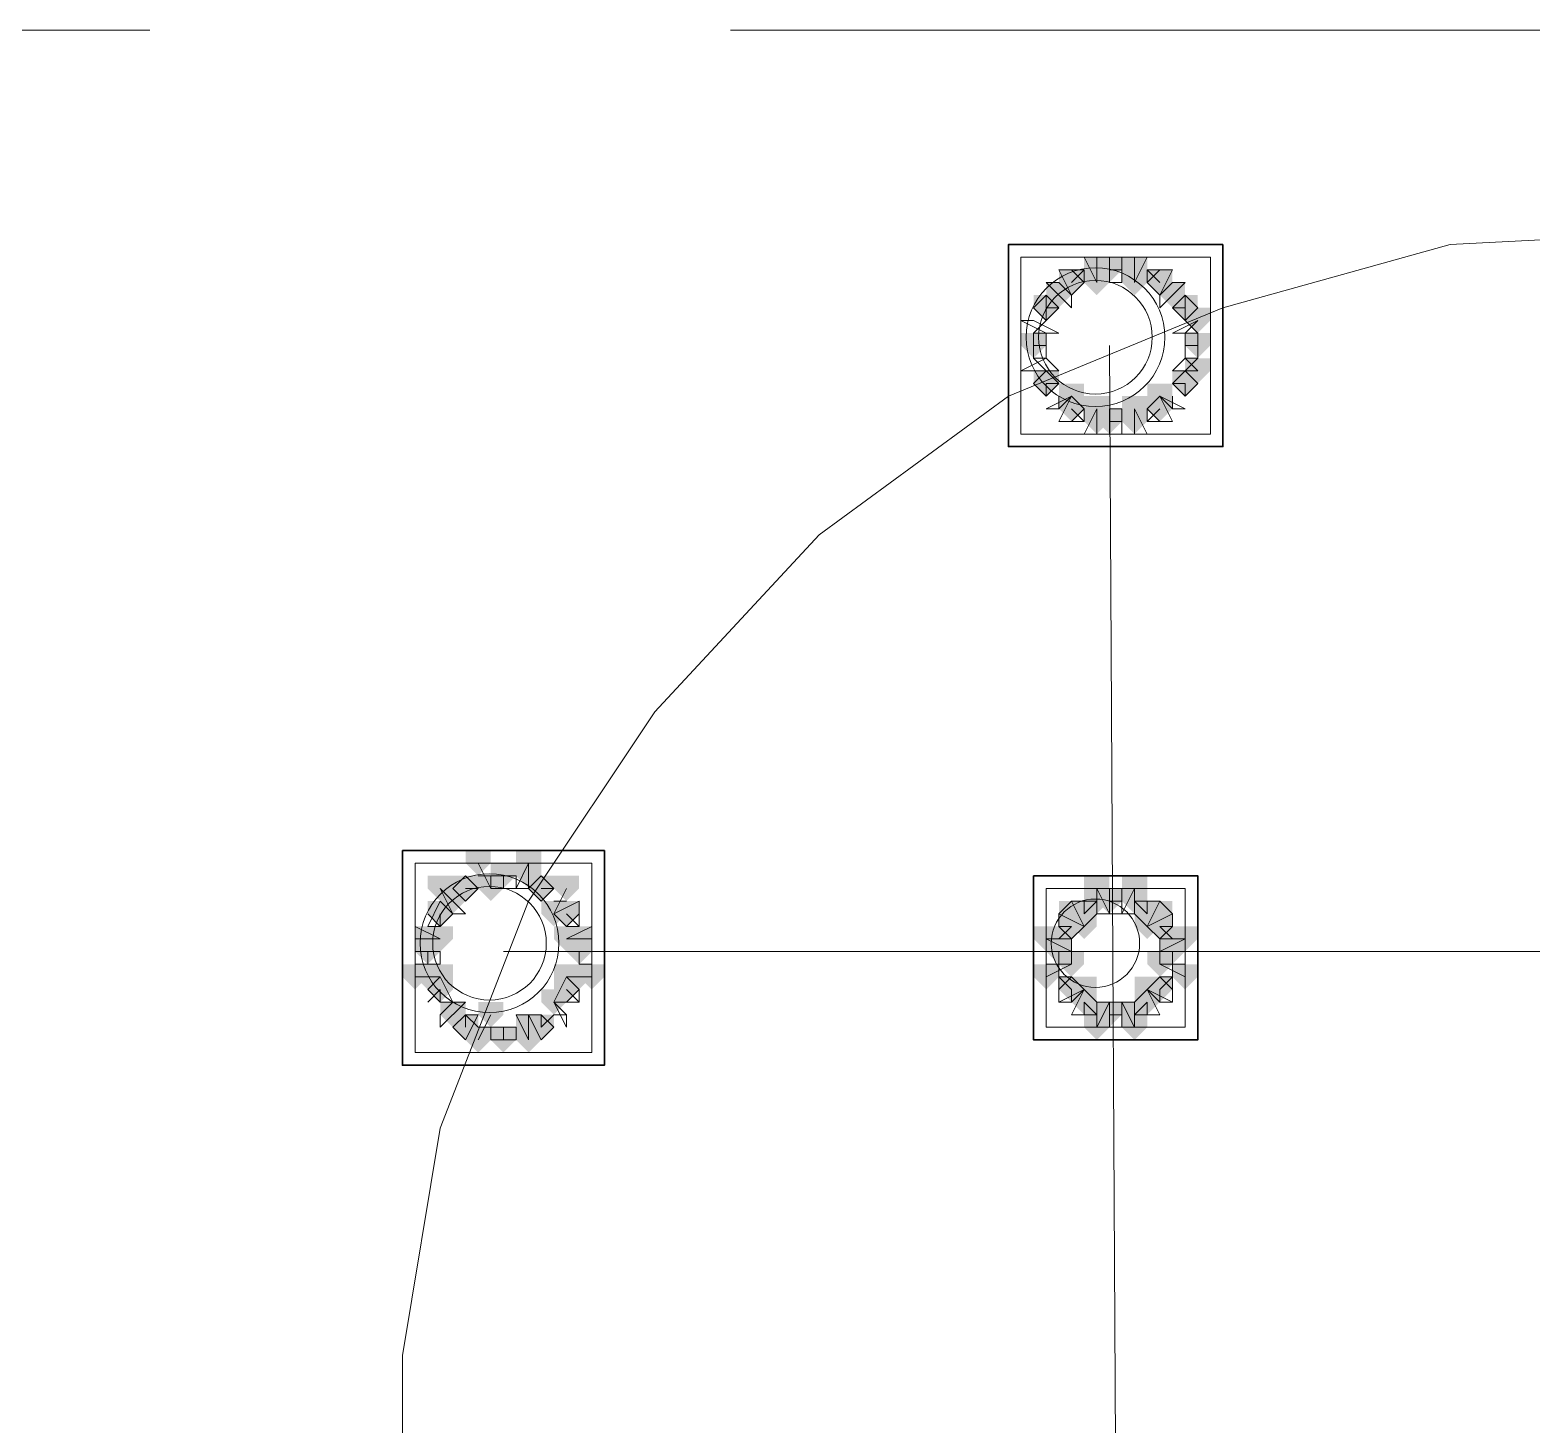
# Model space of a CAD drawing. Header units: millimetres. Extents: x 2315 to 4619, y 1334 to 1897.
# Drawn here: x 3716.28 to 3723.54, y 1554.92 to 1561.67 of the extents above; entities that cross this region are included whole.
import ezdxf

# ---------------------------------------------------------------- set-up
doc = ezdxf.new("R2010")
doc.units = ezdxf.units.MM
doc.linetypes.add('PDF_IMPORT', pattern=[1, 0.8, -0.2])
for name, color, linetype, true_color in [('PDF_10', 7, 'Continuous', 0x00b85c), ('PDF_AXIS', 7, 'Continuous', 0x00b85c), ('PDF_柱构件', 7, 'Continuous', 0x00b85c), ('PDF_转运站初步方案', 7, 'Continuous', 0x00b85c)]:
    doc.layers.add(name, color=color, linetype=linetype, true_color=true_color)
doc.layers.add('PDF_中心线层', color=1, linetype='Continuous')
doc.layers.add('PDF_粗实线层', color=7, linetype='Continuous')

msp = doc.modelspace()

# ---------------------------------------------------------------- hatches: boundary and pattern name
at = {"layer": 'PDF_10', "transparency": 33554559}
for points in [[(3721.4992, 1560.5703), (3721.4381, 1560.5703), (3721.4381, 1560.5093), (3721.4992, 1560.4482), (3721.5602, 1560.5093), (3721.5602, 1560.5703)], [(3721.4992, 1560.5703), (3721.4381, 1560.5703), (3721.4381, 1560.5093), (3721.4992, 1560.4482), (3721.5602, 1560.5093), (3721.5602, 1560.5703)], [(3721.3159, 1560.5093), (3721.2548, 1560.5093), (3721.2548, 1560.4482), (3721.3159, 1560.3871), (3721.377, 1560.4482), (3721.377, 1560.5093)], [(3721.3159, 1560.5093), (3721.2548, 1560.5093), (3721.2548, 1560.4482), (3721.3159, 1560.3871), (3721.377, 1560.4482), (3721.377, 1560.5093)], [(3721.7435, 1560.5093), (3721.6824, 1560.5093), (3721.6824, 1560.4482), (3721.7435, 1560.3871), (3721.8046, 1560.4482), (3721.8046, 1560.5093)], [(3721.7435, 1560.5093), (3721.6824, 1560.5093), (3721.6824, 1560.4482), (3721.7435, 1560.3871), (3721.8046, 1560.4482), (3721.8046, 1560.5093)], [(3721.1938, 1560.3871), (3721.1327, 1560.3871), (3721.1327, 1560.326), (3721.1938, 1560.2649), (3721.2548, 1560.326), (3721.2548, 1560.3871)], [(3721.1938, 1560.3871), (3721.1327, 1560.3871), (3721.1327, 1560.326), (3721.1938, 1560.2649), (3721.2548, 1560.326), (3721.2548, 1560.3871)], [(3721.8656, 1560.3871), (3721.8046, 1560.3871), (3721.8046, 1560.326), (3721.8656, 1560.2649), (3721.9267, 1560.326), (3721.9267, 1560.3871)], [(3721.8656, 1560.3871), (3721.8046, 1560.3871), (3721.8046, 1560.326), (3721.8656, 1560.2649), (3721.9267, 1560.326), (3721.9267, 1560.3871)], [(3721.1327, 1560.2039), (3721.0716, 1560.2039), (3721.0716, 1560.1428), (3721.1327, 1560.0817), (3721.1938, 1560.1428), (3721.1938, 1560.2039)], [(3721.1327, 1560.2039), (3721.0716, 1560.2039), (3721.0716, 1560.1428), (3721.1327, 1560.0817), (3721.1938, 1560.1428), (3721.1938, 1560.2039)], [(3721.9267, 1560.2039), (3721.8656, 1560.2039), (3721.8656, 1560.1428), (3721.9267, 1560.0817), (3721.9878, 1560.1428), (3721.9878, 1560.2039)], [(3721.9267, 1560.2039), (3721.8656, 1560.2039), (3721.8656, 1560.1428), (3721.9267, 1560.0817), (3721.9878, 1560.1428), (3721.9878, 1560.2039)], [(3721.1938, 1560.0206), (3721.1327, 1560.0206), (3721.1327, 1559.9595), (3721.1938, 1559.8985), (3721.2548, 1559.9595), (3721.2548, 1560.0206)], [(3721.1938, 1560.0206), (3721.1327, 1560.0206), (3721.1327, 1559.9595), (3721.1938, 1559.8985), (3721.2548, 1559.9595), (3721.2548, 1560.0206)], [(3721.8656, 1560.0206), (3721.8046, 1560.0206), (3721.8046, 1559.9595), (3721.8656, 1559.8985), (3721.9267, 1559.9595), (3721.9267, 1560.0206)], [(3721.8656, 1560.0206), (3721.8046, 1560.0206), (3721.8046, 1559.9595), (3721.8656, 1559.8985), (3721.9267, 1559.9595), (3721.9267, 1560.0206)], [(3721.3159, 1559.8985), (3721.2548, 1559.8985), (3721.2548, 1559.8374), (3721.3159, 1559.7763), (3721.377, 1559.8374), (3721.377, 1559.8985)], [(3721.3159, 1559.8985), (3721.2548, 1559.8985), (3721.2548, 1559.8374), (3721.3159, 1559.7763), (3721.377, 1559.8374), (3721.377, 1559.8985)], [(3721.7435, 1559.8985), (3721.6824, 1559.8985), (3721.6824, 1559.8374), (3721.7435, 1559.7763), (3721.8046, 1559.8374), (3721.8046, 1559.8985)], [(3721.7435, 1559.8985), (3721.6824, 1559.8985), (3721.6824, 1559.8374), (3721.7435, 1559.7763), (3721.8046, 1559.8374), (3721.8046, 1559.8985)], [(3721.4992, 1559.8374), (3721.4381, 1559.8374), (3721.4381, 1559.7763), (3721.4992, 1559.7152), (3721.5602, 1559.7763), (3721.5602, 1559.8374)], [(3721.4992, 1559.8374), (3721.4381, 1559.8374), (3721.4381, 1559.7763), (3721.4992, 1559.7152), (3721.5602, 1559.7763), (3721.5602, 1559.8374)], [(3718.5673, 1557.6385), (3718.5062, 1557.6385), (3718.5062, 1557.5774), (3718.5673, 1557.5163), (3718.6283, 1557.5774), (3718.6283, 1557.6385)], [(3718.5673, 1557.6385), (3718.5062, 1557.6385), (3718.5062, 1557.5774), (3718.5673, 1557.5163), (3718.6283, 1557.5774), (3718.6283, 1557.6385)], [(3718.384, 1557.5774), (3718.3229, 1557.5774), (3718.3229, 1557.5163), (3718.384, 1557.4552), (3718.4451, 1557.5163), (3718.4451, 1557.5774)], [(3718.384, 1557.5774), (3718.3229, 1557.5774), (3718.3229, 1557.5163), (3718.384, 1557.4552), (3718.4451, 1557.5163), (3718.4451, 1557.5774)], [(3718.384, 1557.5774), (3718.3229, 1557.5774), (3718.3229, 1557.5163), (3718.384, 1557.4552), (3718.4451, 1557.5163), (3718.4451, 1557.5774)], [(3718.7505, 1557.5774), (3718.6894, 1557.5774), (3718.6894, 1557.5163), (3718.7505, 1557.4552), (3718.8116, 1557.5163), (3718.8116, 1557.5774)], [(3718.7505, 1557.5774), (3718.6894, 1557.5774), (3718.6894, 1557.5163), (3718.7505, 1557.4552), (3718.8116, 1557.5163), (3718.8116, 1557.5774)], [(3718.7505, 1557.5774), (3718.6894, 1557.5774), (3718.6894, 1557.5163), (3718.7505, 1557.4552), (3718.8116, 1557.5163), (3718.8116, 1557.5774)], [(3721.4992, 1557.5163), (3721.4381, 1557.5163), (3721.4381, 1557.4552), (3721.4992, 1557.3941), (3721.5602, 1557.4552), (3721.5602, 1557.5163)], [(3721.4992, 1557.5163), (3721.4381, 1557.5163), (3721.4381, 1557.4552), (3721.4992, 1557.3941), (3721.5602, 1557.4552), (3721.5602, 1557.5163)], [(3718.2619, 1557.4552), (3718.2008, 1557.4552), (3718.2008, 1557.3941), (3718.2619, 1557.333), (3718.3229, 1557.3941), (3718.3229, 1557.4552)], [(3718.2619, 1557.4552), (3718.2008, 1557.4552), (3718.2008, 1557.3941), (3718.2619, 1557.333), (3718.3229, 1557.3941), (3718.3229, 1557.4552)], [(3718.8727, 1557.4552), (3718.8116, 1557.4552), (3718.8116, 1557.3941), (3718.8727, 1557.333), (3718.9337, 1557.3941), (3718.9337, 1557.4552)], [(3718.8727, 1557.4552), (3718.8116, 1557.4552), (3718.8116, 1557.3941), (3718.8727, 1557.333), (3718.9337, 1557.3941), (3718.9337, 1557.4552)], [(3721.3159, 1557.3941), (3721.2548, 1557.3941), (3721.2548, 1557.333), (3721.3159, 1557.272), (3721.377, 1557.333), (3721.377, 1557.3941)], [(3721.3159, 1557.3941), (3721.2548, 1557.3941), (3721.2548, 1557.333), (3721.3159, 1557.272), (3721.377, 1557.333), (3721.377, 1557.3941)], [(3721.377, 1557.4552), (3721.3159, 1557.4552), (3721.3159, 1557.3941), (3721.377, 1557.333), (3721.4381, 1557.3941), (3721.4381, 1557.4552)], [(3721.377, 1557.4552), (3721.3159, 1557.4552), (3721.3159, 1557.3941), (3721.377, 1557.333), (3721.4381, 1557.3941), (3721.4381, 1557.4552)], [(3721.6824, 1557.4552), (3721.6213, 1557.4552), (3721.6213, 1557.3941), (3721.6824, 1557.333), (3721.7435, 1557.3941), (3721.7435, 1557.4552)], [(3721.6824, 1557.4552), (3721.6213, 1557.4552), (3721.6213, 1557.3941), (3721.6824, 1557.333), (3721.7435, 1557.3941), (3721.7435, 1557.4552)], [(3721.7435, 1557.3941), (3721.6824, 1557.3941), (3721.6824, 1557.333), (3721.7435, 1557.272), (3721.8046, 1557.333), (3721.8046, 1557.3941)], [(3721.7435, 1557.3941), (3721.6824, 1557.3941), (3721.6824, 1557.333), (3721.7435, 1557.272), (3721.8046, 1557.333), (3721.8046, 1557.3941)], [(3718.2008, 1557.272), (3718.1397, 1557.272), (3718.1397, 1557.2109), (3718.2008, 1557.1498), (3718.2619, 1557.2109), (3718.2619, 1557.272)], [(3718.2008, 1557.272), (3718.1397, 1557.272), (3718.1397, 1557.2109), (3718.2008, 1557.1498), (3718.2619, 1557.2109), (3718.2619, 1557.272)], [(3718.2008, 1557.272), (3718.1397, 1557.272), (3718.1397, 1557.2109), (3718.2008, 1557.1498), (3718.2619, 1557.2109), (3718.2619, 1557.272)], [(3718.9337, 1557.272), (3718.8727, 1557.272), (3718.8727, 1557.2109), (3718.9337, 1557.1498), (3718.9948, 1557.2109), (3718.9948, 1557.272)], [(3718.9337, 1557.272), (3718.8727, 1557.272), (3718.8727, 1557.2109), (3718.9337, 1557.1498), (3718.9948, 1557.2109), (3718.9948, 1557.272)], [(3721.2548, 1557.272), (3721.1938, 1557.272), (3721.1938, 1557.2109), (3721.2548, 1557.1498), (3721.3159, 1557.2109), (3721.3159, 1557.272)], [(3721.2548, 1557.272), (3721.1938, 1557.272), (3721.1938, 1557.2109), (3721.2548, 1557.1498), (3721.3159, 1557.2109), (3721.3159, 1557.272)], [(3721.2548, 1557.272), (3721.1938, 1557.272), (3721.1938, 1557.2109), (3721.2548, 1557.1498), (3721.3159, 1557.2109), (3721.3159, 1557.272)], [(3721.8046, 1557.272), (3721.7435, 1557.272), (3721.7435, 1557.2109), (3721.8046, 1557.1498), (3721.8656, 1557.2109), (3721.8656, 1557.272)], [(3721.8046, 1557.272), (3721.7435, 1557.272), (3721.7435, 1557.2109), (3721.8046, 1557.1498), (3721.8656, 1557.2109), (3721.8656, 1557.272)], [(3721.8046, 1557.272), (3721.7435, 1557.272), (3721.7435, 1557.2109), (3721.8046, 1557.1498), (3721.8656, 1557.2109), (3721.8656, 1557.272)], [(3718.2619, 1557.0887), (3718.2008, 1557.0887), (3718.2008, 1557.0276), (3718.2619, 1556.9666), (3718.3229, 1557.0276), (3718.3229, 1557.0887)], [(3718.2619, 1557.0887), (3718.2008, 1557.0887), (3718.2008, 1557.0276), (3718.2619, 1556.9666), (3718.3229, 1557.0276), (3718.3229, 1557.0887)], [(3718.8727, 1557.0887), (3718.8116, 1557.0887), (3718.8116, 1557.0276), (3718.8727, 1556.9666), (3718.9337, 1557.0276), (3718.9337, 1557.0887)], [(3718.8727, 1557.0887), (3718.8116, 1557.0887), (3718.8116, 1557.0276), (3718.8727, 1556.9666), (3718.9337, 1557.0276), (3718.9337, 1557.0887)], [(3721.3159, 1557.0887), (3721.2548, 1557.0887), (3721.2548, 1557.0276), (3721.3159, 1556.9666), (3721.377, 1557.0276), (3721.377, 1557.0887)], [(3721.3159, 1557.0887), (3721.2548, 1557.0887), (3721.2548, 1557.0276), (3721.3159, 1556.9666), (3721.377, 1557.0276), (3721.377, 1557.0887)], [(3721.377, 1557.0276), (3721.3159, 1557.0276), (3721.3159, 1556.9666), (3721.377, 1556.9055), (3721.4381, 1556.9666), (3721.4381, 1557.0276)], [(3721.377, 1557.0276), (3721.3159, 1557.0276), (3721.3159, 1556.9666), (3721.377, 1556.9055), (3721.4381, 1556.9666), (3721.4381, 1557.0276)], [(3721.6824, 1557.0276), (3721.6213, 1557.0276), (3721.6213, 1556.9666), (3721.6824, 1556.9055), (3721.7435, 1556.9666), (3721.7435, 1557.0276)], [(3721.6824, 1557.0276), (3721.6213, 1557.0276), (3721.6213, 1556.9666), (3721.6824, 1556.9055), (3721.7435, 1556.9666), (3721.7435, 1557.0276)], [(3721.7435, 1557.0887), (3721.6824, 1557.0887), (3721.6824, 1557.0276), (3721.7435, 1556.9666), (3721.8046, 1557.0276), (3721.8046, 1557.0887)], [(3721.7435, 1557.0887), (3721.6824, 1557.0887), (3721.6824, 1557.0276), (3721.7435, 1556.9666), (3721.8046, 1557.0276), (3721.8046, 1557.0887)], [(3721.4992, 1556.9666), (3721.4381, 1556.9666), (3721.4381, 1556.9055), (3721.4992, 1556.8444), (3721.5602, 1556.9055), (3721.5602, 1556.9666)], [(3721.4992, 1556.9666), (3721.4381, 1556.9666), (3721.4381, 1556.9055), (3721.4992, 1556.8444), (3721.5602, 1556.9055), (3721.5602, 1556.9666)], [(3721.4992, 1556.9666), (3721.4381, 1556.9666), (3721.4381, 1556.9055), (3721.4992, 1556.8444), (3721.5602, 1556.9055), (3721.5602, 1556.9666)], [(3718.384, 1556.9055), (3718.3229, 1556.9055), (3718.3229, 1556.8444), (3718.384, 1556.7833), (3718.4451, 1556.8444), (3718.4451, 1556.9055)], [(3718.384, 1556.9055), (3718.3229, 1556.9055), (3718.3229, 1556.8444), (3718.384, 1556.7833), (3718.4451, 1556.8444), (3718.4451, 1556.9055)], [(3718.7505, 1556.9055), (3718.6894, 1556.9055), (3718.6894, 1556.8444), (3718.7505, 1556.7833), (3718.8116, 1556.8444), (3718.8116, 1556.9055)], [(3718.7505, 1556.9055), (3718.6894, 1556.9055), (3718.6894, 1556.8444), (3718.7505, 1556.7833), (3718.8116, 1556.8444), (3718.8116, 1556.9055)], [(3718.5673, 1556.8444), (3718.5062, 1556.8444), (3718.5062, 1556.7833), (3718.5673, 1556.7222), (3718.6283, 1556.7833), (3718.6283, 1556.8444)], [(3718.5673, 1556.8444), (3718.5062, 1556.8444), (3718.5062, 1556.7833), (3718.5673, 1556.7222), (3718.6283, 1556.7833), (3718.6283, 1556.8444)]]:
    msp.add_hatch(color=6, dxfattribs=at).paths.add_polyline_path(points)
at = {"layer": 'PDF_柱构件', "transparency": 33554559}
for points in [[(3721.4381, 1560.5703), (3721.377, 1560.5703), (3721.377, 1560.5093), (3721.4381, 1560.4482), (3721.4992, 1560.5093), (3721.4992, 1560.5703)], [(3721.6213, 1560.5703), (3721.5602, 1560.5703), (3721.5602, 1560.5093), (3721.6213, 1560.4482), (3721.6824, 1560.5093), (3721.6824, 1560.5703)], [(3721.2548, 1560.4482), (3721.1938, 1560.4482), (3721.1938, 1560.3871), (3721.2548, 1560.326), (3721.3159, 1560.3871), (3721.3159, 1560.4482)], [(3721.4381, 1560.5093), (3721.377, 1560.5093), (3721.377, 1560.4482), (3721.4381, 1560.3871), (3721.4992, 1560.4482), (3721.4992, 1560.5093)], [(3721.6213, 1560.5093), (3721.5602, 1560.5093), (3721.5602, 1560.4482), (3721.6213, 1560.3871), (3721.6824, 1560.4482), (3721.6824, 1560.5093)], [(3721.8046, 1560.4482), (3721.7435, 1560.4482), (3721.7435, 1560.3871), (3721.8046, 1560.326), (3721.8656, 1560.3871), (3721.8656, 1560.4482)], [(3721.9267, 1560.326), (3721.8656, 1560.326), (3721.8656, 1560.2649), (3721.9267, 1560.2039), (3721.9878, 1560.2649), (3721.9878, 1560.326)], [(3721.9267, 1560.0817), (3721.8656, 1560.0817), (3721.8656, 1560.0206), (3721.9267, 1559.9595), (3721.9878, 1560.0206), (3721.9878, 1560.0817)], [(3721.3159, 1559.9595), (3721.2548, 1559.9595), (3721.2548, 1559.8985), (3721.3159, 1559.8374), (3721.377, 1559.8985), (3721.377, 1559.9595)], [(3721.7435, 1559.9595), (3721.6824, 1559.9595), (3721.6824, 1559.8985), (3721.7435, 1559.8374), (3721.8046, 1559.8985), (3721.8046, 1559.9595)], [(3721.4381, 1559.8985), (3721.377, 1559.8985), (3721.377, 1559.8374), (3721.4381, 1559.7763), (3721.4992, 1559.8374), (3721.4992, 1559.8985)], [(3721.6213, 1559.8985), (3721.5602, 1559.8985), (3721.5602, 1559.8374), (3721.6213, 1559.7763), (3721.6824, 1559.8374), (3721.6824, 1559.8985)], [(3721.4381, 1559.8374), (3721.377, 1559.8374), (3721.377, 1559.7763), (3721.4381, 1559.7152), (3721.4992, 1559.7763), (3721.4992, 1559.8374)], [(3721.6213, 1559.8374), (3721.5602, 1559.8374), (3721.5602, 1559.7763), (3721.6213, 1559.7152), (3721.6824, 1559.7763), (3721.6824, 1559.8374)], [(3718.4451, 1557.6995), (3718.384, 1557.6995), (3718.384, 1557.6385), (3718.4451, 1557.5774), (3718.5062, 1557.6385), (3718.5062, 1557.6995)], [(3718.6894, 1557.6995), (3718.6283, 1557.6995), (3718.6283, 1557.6385), (3718.6894, 1557.5774), (3718.7505, 1557.6385), (3718.7505, 1557.6995)], [(3718.6894, 1557.6385), (3718.6283, 1557.6385), (3718.6283, 1557.5774), (3718.6894, 1557.5163), (3718.7505, 1557.5774), (3718.7505, 1557.6385)], [(3718.2619, 1557.5774), (3718.2008, 1557.5774), (3718.2008, 1557.5163), (3718.2619, 1557.4552), (3718.3229, 1557.5163), (3718.3229, 1557.5774)], [(3718.5062, 1557.5774), (3718.4451, 1557.5774), (3718.4451, 1557.5163), (3718.5062, 1557.4552), (3718.5673, 1557.5163), (3718.5673, 1557.5774)], [(3718.8727, 1557.5774), (3718.8116, 1557.5774), (3718.8116, 1557.5163), (3718.8727, 1557.4552), (3718.9337, 1557.5163), (3718.9337, 1557.5774)], [(3721.4381, 1557.5774), (3721.377, 1557.5774), (3721.377, 1557.5163), (3721.4381, 1557.4552), (3721.4992, 1557.5163), (3721.4992, 1557.5774)], [(3721.6213, 1557.5774), (3721.5602, 1557.5774), (3721.5602, 1557.5163), (3721.6213, 1557.4552), (3721.6824, 1557.5163), (3721.6824, 1557.5774)], [(3718.3229, 1557.5163), (3718.2619, 1557.5163), (3718.2619, 1557.4552), (3718.3229, 1557.3941), (3718.384, 1557.4552), (3718.384, 1557.5163)], [(3721.4381, 1557.5163), (3721.377, 1557.5163), (3721.377, 1557.4552), (3721.4381, 1557.3941), (3721.4992, 1557.4552), (3721.4992, 1557.5163)], [(3721.6213, 1557.5163), (3721.5602, 1557.5163), (3721.5602, 1557.4552), (3721.6213, 1557.3941), (3721.6824, 1557.4552), (3721.6824, 1557.5163)], [(3718.8116, 1557.4552), (3718.7505, 1557.4552), (3718.7505, 1557.3941), (3718.8116, 1557.333), (3718.8727, 1557.3941), (3718.8727, 1557.4552)], [(3721.3159, 1557.4552), (3721.2548, 1557.4552), (3721.2548, 1557.3941), (3721.3159, 1557.333), (3721.377, 1557.3941), (3721.377, 1557.4552)], [(3721.377, 1557.3941), (3721.3159, 1557.3941), (3721.3159, 1557.333), (3721.377, 1557.272), (3721.4381, 1557.333), (3721.4381, 1557.3941)], [(3721.6824, 1557.3941), (3721.6213, 1557.3941), (3721.6213, 1557.333), (3721.6824, 1557.272), (3721.7435, 1557.333), (3721.7435, 1557.3941)], [(3721.7435, 1557.4552), (3721.6824, 1557.4552), (3721.6824, 1557.3941), (3721.7435, 1557.333), (3721.8046, 1557.3941), (3721.8046, 1557.4552)], [(3718.2008, 1557.333), (3718.1397, 1557.333), (3718.1397, 1557.272), (3718.2008, 1557.2109), (3718.2619, 1557.272), (3718.2619, 1557.333)], [(3718.2619, 1557.333), (3718.2008, 1557.333), (3718.2008, 1557.272), (3718.2619, 1557.2109), (3718.3229, 1557.272), (3718.3229, 1557.333)], [(3718.8727, 1557.333), (3718.8116, 1557.333), (3718.8116, 1557.272), (3718.8727, 1557.2109), (3718.9337, 1557.272), (3718.9337, 1557.333)], [(3718.9337, 1557.333), (3718.8727, 1557.333), (3718.8727, 1557.272), (3718.9337, 1557.2109), (3718.9948, 1557.272), (3718.9948, 1557.333)], [(3721.1938, 1557.333), (3721.1327, 1557.333), (3721.1327, 1557.272), (3721.1938, 1557.2109), (3721.2548, 1557.272), (3721.2548, 1557.333)], [(3721.2548, 1557.333), (3721.1938, 1557.333), (3721.1938, 1557.272), (3721.2548, 1557.2109), (3721.3159, 1557.272), (3721.3159, 1557.333)], [(3721.8046, 1557.333), (3721.7435, 1557.333), (3721.7435, 1557.272), (3721.8046, 1557.2109), (3721.8656, 1557.272), (3721.8656, 1557.333)], [(3721.8656, 1557.333), (3721.8046, 1557.333), (3721.8046, 1557.272), (3721.8656, 1557.2109), (3721.9267, 1557.272), (3721.9267, 1557.333)], [(3721.3159, 1557.2109), (3721.2548, 1557.2109), (3721.2548, 1557.1498), (3721.3159, 1557.0887), (3721.377, 1557.1498), (3721.377, 1557.2109)], [(3721.7435, 1557.2109), (3721.6824, 1557.2109), (3721.6824, 1557.1498), (3721.7435, 1557.0887), (3721.8046, 1557.1498), (3721.8046, 1557.2109)], [(3718.1397, 1557.1498), (3718.0786, 1557.1498), (3718.0786, 1557.0887), (3718.1397, 1557.0276), (3718.2008, 1557.0887), (3718.2008, 1557.1498)], [(3718.2008, 1557.1498), (3718.1397, 1557.1498), (3718.1397, 1557.0887), (3718.2008, 1557.0276), (3718.2619, 1557.0887), (3718.2619, 1557.1498)], [(3718.2619, 1557.1498), (3718.2008, 1557.1498), (3718.2008, 1557.0887), (3718.2619, 1557.0276), (3718.3229, 1557.0887), (3718.3229, 1557.1498)], [(3718.8727, 1557.1498), (3718.8116, 1557.1498), (3718.8116, 1557.0887), (3718.8727, 1557.0276), (3718.9337, 1557.0887), (3718.9337, 1557.1498)], [(3718.9337, 1557.1498), (3718.8727, 1557.1498), (3718.8727, 1557.0887), (3718.9337, 1557.0276), (3718.9948, 1557.0887), (3718.9948, 1557.1498)], [(3718.9948, 1557.1498), (3718.9337, 1557.1498), (3718.9337, 1557.0887), (3718.9948, 1557.0276), (3719.0559, 1557.0887), (3719.0559, 1557.1498)], [(3721.1938, 1557.1498), (3721.1327, 1557.1498), (3721.1327, 1557.0887), (3721.1938, 1557.0276), (3721.2548, 1557.0887), (3721.2548, 1557.1498)], [(3721.8656, 1557.1498), (3721.8046, 1557.1498), (3721.8046, 1557.0887), (3721.8656, 1557.0276), (3721.9267, 1557.0887), (3721.9267, 1557.1498)], [(3718.8116, 1557.0276), (3718.7505, 1557.0276), (3718.7505, 1556.9666), (3718.8116, 1556.9055), (3718.8727, 1556.9666), (3718.8727, 1557.0276)], [(3721.377, 1557.0887), (3721.3159, 1557.0887), (3721.3159, 1557.0276), (3721.377, 1556.9666), (3721.4381, 1557.0276), (3721.4381, 1557.0887)], [(3721.6824, 1557.0887), (3721.6213, 1557.0887), (3721.6213, 1557.0276), (3721.6824, 1556.9666), (3721.7435, 1557.0276), (3721.7435, 1557.0887)], [(3718.3229, 1556.9666), (3718.2619, 1556.9666), (3718.2619, 1556.9055), (3718.3229, 1556.8444), (3718.384, 1556.9055), (3718.384, 1556.9666)], [(3718.5062, 1556.9666), (3718.4451, 1556.9666), (3718.4451, 1556.9055), (3718.5062, 1556.8444), (3718.5673, 1556.9055), (3718.5673, 1556.9666)], [(3721.4381, 1556.9666), (3721.377, 1556.9666), (3721.377, 1556.9055), (3721.4381, 1556.8444), (3721.4992, 1556.9055), (3721.4992, 1556.9666)], [(3721.6213, 1556.9666), (3721.5602, 1556.9666), (3721.5602, 1556.9055), (3721.6213, 1556.8444), (3721.6824, 1556.9055), (3721.6824, 1556.9666)], [(3718.6894, 1556.9055), (3718.6283, 1556.9055), (3718.6283, 1556.8444), (3718.6894, 1556.7833), (3718.7505, 1556.8444), (3718.7505, 1556.9055)], [(3721.4381, 1556.9055), (3721.377, 1556.9055), (3721.377, 1556.8444), (3721.4381, 1556.7833), (3721.4992, 1556.8444), (3721.4992, 1556.9055)], [(3721.6213, 1556.9055), (3721.5602, 1556.9055), (3721.5602, 1556.8444), (3721.6213, 1556.7833), (3721.6824, 1556.8444), (3721.6824, 1556.9055)], [(3718.4451, 1556.8444), (3718.384, 1556.8444), (3718.384, 1556.7833), (3718.4451, 1556.7222), (3718.5062, 1556.7833), (3718.5062, 1556.8444)], [(3718.6894, 1556.8444), (3718.6283, 1556.8444), (3718.6283, 1556.7833), (3718.6894, 1556.7222), (3718.7505, 1556.7833), (3718.7505, 1556.8444)]]:
    msp.add_hatch(color=6, dxfattribs=at).paths.add_polyline_path(points)
at = {"layer": 'PDF_转运站初步方案', "transparency": 33554559}
for points in [[(3721.4992, 1560.5703), (3721.4381, 1560.5703), (3721.4381, 1560.5093), (3721.4992, 1560.4482), (3721.5602, 1560.5093), (3721.5602, 1560.5703)], [(3721.4992, 1560.5703), (3721.4381, 1560.5703), (3721.4381, 1560.5093), (3721.4992, 1560.4482), (3721.5602, 1560.5093), (3721.5602, 1560.5703)], [(3721.3159, 1560.5093), (3721.2548, 1560.5093), (3721.2548, 1560.4482), (3721.3159, 1560.3871), (3721.377, 1560.4482), (3721.377, 1560.5093)], [(3721.3159, 1560.5093), (3721.2548, 1560.5093), (3721.2548, 1560.4482), (3721.3159, 1560.3871), (3721.377, 1560.4482), (3721.377, 1560.5093)], [(3721.7435, 1560.5093), (3721.6824, 1560.5093), (3721.6824, 1560.4482), (3721.7435, 1560.3871), (3721.8046, 1560.4482), (3721.8046, 1560.5093)], [(3721.7435, 1560.5093), (3721.6824, 1560.5093), (3721.6824, 1560.4482), (3721.7435, 1560.3871), (3721.8046, 1560.4482), (3721.8046, 1560.5093)], [(3721.1938, 1560.3871), (3721.1327, 1560.3871), (3721.1327, 1560.326), (3721.1938, 1560.2649), (3721.2548, 1560.326), (3721.2548, 1560.3871)], [(3721.1938, 1560.3871), (3721.1327, 1560.3871), (3721.1327, 1560.326), (3721.1938, 1560.2649), (3721.2548, 1560.326), (3721.2548, 1560.3871)], [(3721.8656, 1560.3871), (3721.8046, 1560.3871), (3721.8046, 1560.326), (3721.8656, 1560.2649), (3721.9267, 1560.326), (3721.9267, 1560.3871)], [(3721.8656, 1560.3871), (3721.8046, 1560.3871), (3721.8046, 1560.326), (3721.8656, 1560.2649), (3721.9267, 1560.326), (3721.9267, 1560.3871)], [(3721.1327, 1560.2039), (3721.0716, 1560.2039), (3721.0716, 1560.1428), (3721.1327, 1560.0817), (3721.1938, 1560.1428), (3721.1938, 1560.2039)], [(3721.1327, 1560.2039), (3721.0716, 1560.2039), (3721.0716, 1560.1428), (3721.1327, 1560.0817), (3721.1938, 1560.1428), (3721.1938, 1560.2039)], [(3721.9267, 1560.2039), (3721.8656, 1560.2039), (3721.8656, 1560.1428), (3721.9267, 1560.0817), (3721.9878, 1560.1428), (3721.9878, 1560.2039)], [(3721.9267, 1560.2039), (3721.8656, 1560.2039), (3721.8656, 1560.1428), (3721.9267, 1560.0817), (3721.9878, 1560.1428), (3721.9878, 1560.2039)], [(3721.1938, 1560.0206), (3721.1327, 1560.0206), (3721.1327, 1559.9595), (3721.1938, 1559.8985), (3721.2548, 1559.9595), (3721.2548, 1560.0206)], [(3721.1938, 1560.0206), (3721.1327, 1560.0206), (3721.1327, 1559.9595), (3721.1938, 1559.8985), (3721.2548, 1559.9595), (3721.2548, 1560.0206)], [(3721.8656, 1560.0206), (3721.8046, 1560.0206), (3721.8046, 1559.9595), (3721.8656, 1559.8985), (3721.9267, 1559.9595), (3721.9267, 1560.0206)], [(3721.8656, 1560.0206), (3721.8046, 1560.0206), (3721.8046, 1559.9595), (3721.8656, 1559.8985), (3721.9267, 1559.9595), (3721.9267, 1560.0206)], [(3721.3159, 1559.8985), (3721.2548, 1559.8985), (3721.2548, 1559.8374), (3721.3159, 1559.7763), (3721.377, 1559.8374), (3721.377, 1559.8985)], [(3721.3159, 1559.8985), (3721.2548, 1559.8985), (3721.2548, 1559.8374), (3721.3159, 1559.7763), (3721.377, 1559.8374), (3721.377, 1559.8985)], [(3721.7435, 1559.8985), (3721.6824, 1559.8985), (3721.6824, 1559.8374), (3721.7435, 1559.7763), (3721.8046, 1559.8374), (3721.8046, 1559.8985)], [(3721.7435, 1559.8985), (3721.6824, 1559.8985), (3721.6824, 1559.8374), (3721.7435, 1559.7763), (3721.8046, 1559.8374), (3721.8046, 1559.8985)], [(3721.4992, 1559.8374), (3721.4381, 1559.8374), (3721.4381, 1559.7763), (3721.4992, 1559.7152), (3721.5602, 1559.7763), (3721.5602, 1559.8374)], [(3721.4992, 1559.8374), (3721.4381, 1559.8374), (3721.4381, 1559.7763), (3721.4992, 1559.7152), (3721.5602, 1559.7763), (3721.5602, 1559.8374)], [(3718.5673, 1557.6385), (3718.5062, 1557.6385), (3718.5062, 1557.5774), (3718.5673, 1557.5163), (3718.6283, 1557.5774), (3718.6283, 1557.6385)], [(3718.5673, 1557.6385), (3718.5062, 1557.6385), (3718.5062, 1557.5774), (3718.5673, 1557.5163), (3718.6283, 1557.5774), (3718.6283, 1557.6385)], [(3718.384, 1557.5774), (3718.3229, 1557.5774), (3718.3229, 1557.5163), (3718.384, 1557.4552), (3718.4451, 1557.5163), (3718.4451, 1557.5774)], [(3718.384, 1557.5774), (3718.3229, 1557.5774), (3718.3229, 1557.5163), (3718.384, 1557.4552), (3718.4451, 1557.5163), (3718.4451, 1557.5774)], [(3718.7505, 1557.5774), (3718.6894, 1557.5774), (3718.6894, 1557.5163), (3718.7505, 1557.4552), (3718.8116, 1557.5163), (3718.8116, 1557.5774)], [(3718.7505, 1557.5774), (3718.6894, 1557.5774), (3718.6894, 1557.5163), (3718.7505, 1557.4552), (3718.8116, 1557.5163), (3718.8116, 1557.5774)], [(3721.4992, 1557.5163), (3721.4381, 1557.5163), (3721.4381, 1557.4552), (3721.4992, 1557.3941), (3721.5602, 1557.4552), (3721.5602, 1557.5163)], [(3721.4992, 1557.5163), (3721.4381, 1557.5163), (3721.4381, 1557.4552), (3721.4992, 1557.3941), (3721.5602, 1557.4552), (3721.5602, 1557.5163)], [(3718.2619, 1557.4552), (3718.2008, 1557.4552), (3718.2008, 1557.3941), (3718.2619, 1557.333), (3718.3229, 1557.3941), (3718.3229, 1557.4552)], [(3718.2619, 1557.4552), (3718.2008, 1557.4552), (3718.2008, 1557.3941), (3718.2619, 1557.333), (3718.3229, 1557.3941), (3718.3229, 1557.4552)], [(3718.8727, 1557.4552), (3718.8116, 1557.4552), (3718.8116, 1557.3941), (3718.8727, 1557.333), (3718.9337, 1557.3941), (3718.9337, 1557.4552)], [(3718.8727, 1557.4552), (3718.8116, 1557.4552), (3718.8116, 1557.3941), (3718.8727, 1557.333), (3718.9337, 1557.3941), (3718.9337, 1557.4552)], [(3721.3159, 1557.3941), (3721.2548, 1557.3941), (3721.2548, 1557.333), (3721.3159, 1557.272), (3721.377, 1557.333), (3721.377, 1557.3941)], [(3721.3159, 1557.3941), (3721.2548, 1557.3941), (3721.2548, 1557.333), (3721.3159, 1557.272), (3721.377, 1557.333), (3721.377, 1557.3941)], [(3721.377, 1557.4552), (3721.3159, 1557.4552), (3721.3159, 1557.3941), (3721.377, 1557.333), (3721.4381, 1557.3941), (3721.4381, 1557.4552)], [(3721.377, 1557.4552), (3721.3159, 1557.4552), (3721.3159, 1557.3941), (3721.377, 1557.333), (3721.4381, 1557.3941), (3721.4381, 1557.4552)], [(3721.6824, 1557.4552), (3721.6213, 1557.4552), (3721.6213, 1557.3941), (3721.6824, 1557.333), (3721.7435, 1557.3941), (3721.7435, 1557.4552)], [(3721.6824, 1557.4552), (3721.6213, 1557.4552), (3721.6213, 1557.3941), (3721.6824, 1557.333), (3721.7435, 1557.3941), (3721.7435, 1557.4552)], [(3721.7435, 1557.3941), (3721.6824, 1557.3941), (3721.6824, 1557.333), (3721.7435, 1557.272), (3721.8046, 1557.333), (3721.8046, 1557.3941)], [(3721.7435, 1557.3941), (3721.6824, 1557.3941), (3721.6824, 1557.333), (3721.7435, 1557.272), (3721.8046, 1557.333), (3721.8046, 1557.3941)], [(3718.2008, 1557.272), (3718.1397, 1557.272), (3718.1397, 1557.2109), (3718.2008, 1557.1498), (3718.2619, 1557.2109), (3718.2619, 1557.272)], [(3718.2008, 1557.272), (3718.1397, 1557.272), (3718.1397, 1557.2109), (3718.2008, 1557.1498), (3718.2619, 1557.2109), (3718.2619, 1557.272)], [(3718.9337, 1557.272), (3718.8727, 1557.272), (3718.8727, 1557.2109), (3718.9337, 1557.1498), (3718.9948, 1557.2109), (3718.9948, 1557.272)], [(3718.9337, 1557.272), (3718.8727, 1557.272), (3718.8727, 1557.2109), (3718.9337, 1557.1498), (3718.9948, 1557.2109), (3718.9948, 1557.272)], [(3721.2548, 1557.272), (3721.1938, 1557.272), (3721.1938, 1557.2109), (3721.2548, 1557.1498), (3721.3159, 1557.2109), (3721.3159, 1557.272)], [(3721.2548, 1557.272), (3721.1938, 1557.272), (3721.1938, 1557.2109), (3721.2548, 1557.1498), (3721.3159, 1557.2109), (3721.3159, 1557.272)], [(3721.8046, 1557.272), (3721.7435, 1557.272), (3721.7435, 1557.2109), (3721.8046, 1557.1498), (3721.8656, 1557.2109), (3721.8656, 1557.272)], [(3721.8046, 1557.272), (3721.7435, 1557.272), (3721.7435, 1557.2109), (3721.8046, 1557.1498), (3721.8656, 1557.2109), (3721.8656, 1557.272)], [(3718.2619, 1557.0887), (3718.2008, 1557.0887), (3718.2008, 1557.0276), (3718.2619, 1556.9666), (3718.3229, 1557.0276), (3718.3229, 1557.0887)], [(3718.2619, 1557.0887), (3718.2008, 1557.0887), (3718.2008, 1557.0276), (3718.2619, 1556.9666), (3718.3229, 1557.0276), (3718.3229, 1557.0887)], [(3718.8727, 1557.0887), (3718.8116, 1557.0887), (3718.8116, 1557.0276), (3718.8727, 1556.9666), (3718.9337, 1557.0276), (3718.9337, 1557.0887)], [(3718.8727, 1557.0887), (3718.8116, 1557.0887), (3718.8116, 1557.0276), (3718.8727, 1556.9666), (3718.9337, 1557.0276), (3718.9337, 1557.0887)], [(3721.3159, 1557.0887), (3721.2548, 1557.0887), (3721.2548, 1557.0276), (3721.3159, 1556.9666), (3721.377, 1557.0276), (3721.377, 1557.0887)], [(3721.3159, 1557.0887), (3721.2548, 1557.0887), (3721.2548, 1557.0276), (3721.3159, 1556.9666), (3721.377, 1557.0276), (3721.377, 1557.0887)], [(3721.377, 1557.0276), (3721.3159, 1557.0276), (3721.3159, 1556.9666), (3721.377, 1556.9055), (3721.4381, 1556.9666), (3721.4381, 1557.0276)], [(3721.377, 1557.0276), (3721.3159, 1557.0276), (3721.3159, 1556.9666), (3721.377, 1556.9055), (3721.4381, 1556.9666), (3721.4381, 1557.0276)], [(3721.6824, 1557.0276), (3721.6213, 1557.0276), (3721.6213, 1556.9666), (3721.6824, 1556.9055), (3721.7435, 1556.9666), (3721.7435, 1557.0276)], [(3721.6824, 1557.0276), (3721.6213, 1557.0276), (3721.6213, 1556.9666), (3721.6824, 1556.9055), (3721.7435, 1556.9666), (3721.7435, 1557.0276)], [(3721.7435, 1557.0887), (3721.6824, 1557.0887), (3721.6824, 1557.0276), (3721.7435, 1556.9666), (3721.8046, 1557.0276), (3721.8046, 1557.0887)], [(3721.7435, 1557.0887), (3721.6824, 1557.0887), (3721.6824, 1557.0276), (3721.7435, 1556.9666), (3721.8046, 1557.0276), (3721.8046, 1557.0887)], [(3721.4992, 1556.9666), (3721.4381, 1556.9666), (3721.4381, 1556.9055), (3721.4992, 1556.8444), (3721.5602, 1556.9055), (3721.5602, 1556.9666)], [(3721.4992, 1556.9666), (3721.4381, 1556.9666), (3721.4381, 1556.9055), (3721.4992, 1556.8444), (3721.5602, 1556.9055), (3721.5602, 1556.9666)], [(3718.384, 1556.9055), (3718.3229, 1556.9055), (3718.3229, 1556.8444), (3718.384, 1556.7833), (3718.4451, 1556.8444), (3718.4451, 1556.9055)], [(3718.384, 1556.9055), (3718.3229, 1556.9055), (3718.3229, 1556.8444), (3718.384, 1556.7833), (3718.4451, 1556.8444), (3718.4451, 1556.9055)], [(3718.7505, 1556.9055), (3718.6894, 1556.9055), (3718.6894, 1556.8444), (3718.7505, 1556.7833), (3718.8116, 1556.8444), (3718.8116, 1556.9055)], [(3718.7505, 1556.9055), (3718.6894, 1556.9055), (3718.6894, 1556.8444), (3718.7505, 1556.7833), (3718.8116, 1556.8444), (3718.8116, 1556.9055)], [(3718.5673, 1556.8444), (3718.5062, 1556.8444), (3718.5062, 1556.7833), (3718.5673, 1556.7222), (3718.6283, 1556.7833), (3718.6283, 1556.8444)], [(3718.5673, 1556.8444), (3718.5062, 1556.8444), (3718.5062, 1556.7833), (3718.5673, 1556.7222), (3718.6283, 1556.7833), (3718.6283, 1556.8444)]]:
    msp.add_hatch(color=6, dxfattribs=at).paths.add_polyline_path(points)

# ---------------------------------------------------------------- linework, layer by layer
at = {"layer": 'PDF_10', "color": 6, "lineweight": 18}
for points in [[(3721.5602, 1560.5093), (3721.4992, 1560.5093), (3721.4992, 1560.5703)], [(3721.377, 1560.5093), (3721.3159, 1560.4482)], [(3721.377, 1560.4482), (3721.3159, 1560.5093)], [(3721.7435, 1560.4482), (3721.6824, 1560.5093)], [(3721.6824, 1560.4482), (3721.7435, 1560.5093)], [(3721.1938, 1560.3871), (3721.1938, 1560.2649)], [(3721.8656, 1560.2649), (3721.8656, 1560.3871)], [(3721.2548, 1560.326), (3721.1938, 1560.326)], [(3721.8046, 1560.326), (3721.8656, 1560.326)], [(3721.1327, 1560.2039), (3721.1327, 1560.0817)], [(3721.9267, 1560.0817), (3721.9267, 1560.2039)], [(3721.1938, 1560.1428), (3721.1327, 1560.1428)], [(3721.8656, 1560.1428), (3721.9267, 1560.1428)], [(3721.2548, 1559.9595), (3721.1938, 1559.9595), (3721.1938, 1559.8985)], [(3721.8656, 1559.8985), (3721.8656, 1559.9595), (3721.8046, 1559.9595)], [(3721.3159, 1559.8374), (3721.377, 1559.7763)], [(3721.377, 1559.8374), (3721.3159, 1559.7763)], [(3721.6824, 1559.7763), (3721.7435, 1559.8374)], [(3721.6824, 1559.8374), (3721.7435, 1559.7763)], [(3721.4992, 1559.7152), (3721.4992, 1559.7763), (3721.5602, 1559.7763)], [(3718.5673, 1557.5163), (3718.5673, 1557.5774), (3718.6283, 1557.5774)], [(3718.384, 1557.5163), (3718.4451, 1557.5163)], [(3718.7505, 1557.5163), (3718.8116, 1557.5163)], [(3721.4992, 1557.5163), (3721.4992, 1557.4552), (3721.5602, 1557.4552)], [(3718.2008, 1557.3941), (3718.2619, 1557.333), (3718.2619, 1557.3941)], [(3718.8727, 1557.3941), (3718.9337, 1557.333)], [(3718.8727, 1557.333), (3718.9337, 1557.3941)], [(3721.377, 1557.4552), (3721.377, 1557.3941), (3721.4381, 1557.4552)], [(3721.6213, 1557.4552), (3721.6824, 1557.3941), (3721.6824, 1557.4552)], [(3721.2548, 1557.272), (3721.3159, 1557.333), (3721.2548, 1557.333)], [(3721.8046, 1557.333), (3721.7435, 1557.333), (3721.8046, 1557.272)], [(3718.2008, 1557.1498), (3718.2008, 1557.2109)], [(3718.9948, 1557.2109), (3718.9337, 1557.2109), (3718.9337, 1557.1498)], [(3721.2548, 1557.1498), (3721.2548, 1557.2109)], [(3721.8046, 1557.2109), (3721.8046, 1557.1498)], [(3718.2619, 1556.9666), (3718.2619, 1557.0276), (3718.2008, 1556.9666)], [(3718.9337, 1557.0276), (3718.8727, 1556.9666)], [(3718.8727, 1557.0276), (3718.9337, 1556.9666)], [(3721.3159, 1557.0276), (3721.2548, 1557.0887)], [(3721.3159, 1557.0887), (3721.2548, 1557.0276)], [(3721.8046, 1557.0887), (3721.7435, 1557.0276)], [(3721.7435, 1557.0887), (3721.8046, 1557.0276)], [(3721.4381, 1556.9055), (3721.377, 1556.9666), (3721.377, 1556.9055)], [(3721.6824, 1556.9055), (3721.6824, 1556.9666), (3721.6213, 1556.9055)], [(3718.4451, 1556.8444), (3718.384, 1556.9055), (3718.384, 1556.8444)], [(3718.8116, 1556.9055), (3718.7505, 1556.8444), (3718.7505, 1556.9055)], [(3721.5602, 1556.9055), (3721.4992, 1556.9055)], [(3718.6283, 1556.7833), (3718.5673, 1556.7833), (3718.5673, 1556.8444)]]:
    msp.add_lwpolyline(points, dxfattribs=at)
at = {"layer": 'PDF_AXIS', "color": 6, "lineweight": 18}
for points in [[(3721.9878, 1560.5703), (3721.9878, 1559.7152), (3721.0716, 1559.7152), (3721.0716, 1560.5703)], [(3718.1397, 1557.6385), (3718.1397, 1556.7222), (3718.9948, 1556.7222), (3718.9948, 1557.6385)], [(3721.1938, 1557.5163), (3721.1938, 1556.8444), (3721.8656, 1556.8444), (3721.8656, 1557.5163)]]:
    msp.add_lwpolyline(points, close=True, dxfattribs=at)
at = {"layer": 'PDF_中心线层', "color": 5, "linetype": 'PDF_IMPORT', "lineweight": 18, "ltscale": 14.048656}
msp.add_lwpolyline([(3703.0527, 1534.672), (3773.0516, 1534.672), (3773.0516, 1561.6698), (3703.0527, 1561.6698), (3703.0527, 1534.672)], dxfattribs=at)
at = {"layer": 'PDF_中心线层', "color": 6, "lineweight": 18}
for points in [[(3718.0786, 1554.7066), (3718.0786, 1555.2563), (3718.2619, 1556.3557), (3718.6894, 1557.4552), (3719.3002, 1558.3714), (3720.0943, 1559.2266), (3721.0105, 1559.8985), (3722.0489, 1560.326), (3723.1483, 1560.6314), (3724.3089, 1560.6925), (3725.4694, 1560.5093), (3726.5078, 1560.1428), (3727.0575, 1559.8374)], [(3721.5602, 1549.2093), (3721.4992, 1560.1428)], [(3718.5673, 1557.2109), (3729.5008, 1557.2109)]]:
    msp.add_lwpolyline(points, dxfattribs=at)
at = {"layer": 'PDF_柱构件', "color": 6, "lineweight": 18}
for points in [[(3721.4381, 1560.5703), (3721.4381, 1560.4482), (3721.377, 1560.5703)], [(3721.5602, 1560.4482), (3721.4992, 1560.4482), (3721.4992, 1560.5703), (3721.5602, 1560.5703)], [(3721.6824, 1560.5703), (3721.6213, 1560.4482), (3721.6213, 1560.5703)], [(3721.2548, 1560.4482), (3721.3159, 1560.3871), (3721.3159, 1560.326), (3721.1938, 1560.4482)], [(3721.377, 1560.4482), (3721.3159, 1560.3871), (3721.2548, 1560.5093), (3721.377, 1560.5093)], [(3721.7435, 1560.3871), (3721.6824, 1560.4482), (3721.6824, 1560.5093), (3721.8046, 1560.5093)], [(3721.8656, 1560.4482), (3721.7435, 1560.326), (3721.7435, 1560.3871), (3721.8046, 1560.4482)], [(3721.2548, 1560.326), (3721.1938, 1560.2649), (3721.1327, 1560.326), (3721.1938, 1560.3871)], [(3721.8656, 1560.2649), (3721.8046, 1560.326), (3721.8656, 1560.3871), (3721.9267, 1560.326)], [(3721.1327, 1560.2649), (3721.2548, 1560.2039), (3721.1938, 1560.2039), (3721.0716, 1560.2649)], [(3721.9267, 1560.2649), (3721.8656, 1560.2039), (3721.8046, 1560.2039)], [(3721.1938, 1560.2039), (3721.1938, 1560.0817), (3721.1327, 1560.0817), (3721.1327, 1560.2039)], [(3721.8656, 1560.0817), (3721.8656, 1560.2039), (3721.9267, 1560.2039), (3721.9267, 1560.0817)], [(3721.0716, 1560.0206), (3721.1938, 1560.0817), (3721.2548, 1560.0206), (3721.1327, 1560.0206)], [(3721.9267, 1560.0206), (3721.8046, 1560.0206), (3721.8656, 1560.0817)], [(3721.1938, 1560.0206), (3721.2548, 1559.9595), (3721.1938, 1559.8985), (3721.1327, 1559.9595)], [(3721.8046, 1559.9595), (3721.8656, 1560.0206), (3721.9267, 1559.9595), (3721.8656, 1559.8985)], [(3721.1938, 1559.8374), (3721.3159, 1559.8985), (3721.2548, 1559.8374)], [(3721.3159, 1559.8985), (3721.377, 1559.8374), (3721.377, 1559.7763), (3721.2548, 1559.7763)], [(3721.6824, 1559.8374), (3721.7435, 1559.8985), (3721.8046, 1559.7763), (3721.6824, 1559.7763)], [(3721.377, 1559.7152), (3721.4381, 1559.8374), (3721.4381, 1559.7152)], [(3721.4992, 1559.8374), (3721.5602, 1559.8374), (3721.5602, 1559.7152), (3721.4992, 1559.7152)], [(3721.6213, 1559.7152), (3721.6213, 1559.8374), (3721.6824, 1559.7152)], [(3718.4451, 1557.6385), (3718.5062, 1557.5163)], [(3718.6894, 1557.6385), (3718.6283, 1557.5163), (3718.6894, 1557.5163)], [(3718.384, 1557.4552), (3718.4451, 1557.5163), (3718.384, 1557.5774), (3718.3229, 1557.5163)], [(3718.5062, 1557.5163), (3718.6283, 1557.5163), (3718.6283, 1557.5774), (3718.5062, 1557.5774)], [(3718.6894, 1557.5163), (3718.7505, 1557.4552), (3718.8116, 1557.5163), (3718.7505, 1557.5774)], [(3718.2619, 1557.5163), (3718.3229, 1557.3941), (3718.384, 1557.3941)], [(3718.8727, 1557.5163), (3718.8116, 1557.3941)], [(3721.4381, 1557.5163), (3721.4381, 1557.3941), (3721.4992, 1557.3941)], [(3721.4992, 1557.3941), (3721.5602, 1557.3941), (3721.5602, 1557.5163), (3721.4992, 1557.5163)], [(3721.6213, 1557.5163), (3721.5602, 1557.3941), (3721.6213, 1557.3941)], [(3718.2619, 1557.333), (3718.3229, 1557.3941), (3718.2619, 1557.4552), (3718.2008, 1557.333)], [(3718.8116, 1557.3941), (3718.8727, 1557.333), (3718.9337, 1557.333), (3718.9337, 1557.4552)], [(3721.2548, 1557.3941), (3721.377, 1557.333), (3721.3159, 1557.4552)], [(3721.3159, 1557.272), (3721.377, 1557.333), (3721.2548, 1557.3941), (3721.2548, 1557.333)], [(3721.377, 1557.333), (3721.4381, 1557.3941), (3721.4381, 1557.4552), (3721.3159, 1557.4552)], [(3721.6213, 1557.3941), (3721.6824, 1557.333), (3721.7435, 1557.4552), (3721.6213, 1557.4552)], [(3721.7435, 1557.4552), (3721.6824, 1557.333), (3721.8046, 1557.3941)], [(3721.6824, 1557.333), (3721.7435, 1557.272), (3721.8046, 1557.333), (3721.8046, 1557.3941)], [(3718.1397, 1557.272), (3718.2619, 1557.272), (3718.1397, 1557.333)], [(3718.9948, 1557.333), (3718.8727, 1557.272), (3718.9948, 1557.272)], [(3721.1938, 1557.272), (3721.3159, 1557.2109), (3721.3159, 1557.272)], [(3721.8656, 1557.272), (3721.7435, 1557.272), (3721.7435, 1557.2109)], [(3718.2619, 1557.1498), (3718.2619, 1557.2109), (3718.1397, 1557.2109), (3718.1397, 1557.1498)], [(3718.9337, 1557.2109), (3718.9337, 1557.1498), (3718.9948, 1557.1498), (3718.9948, 1557.2109)], [(3721.3159, 1557.1498), (3721.3159, 1557.2109), (3721.1938, 1557.2109), (3721.1938, 1557.1498)], [(3721.7435, 1557.2109), (3721.7435, 1557.1498), (3721.8656, 1557.1498), (3721.8656, 1557.2109)], [(3721.1938, 1557.0887), (3721.3159, 1557.1498)], [(3721.8656, 1557.0887), (3721.7435, 1557.1498)], [(3718.1397, 1557.0887), (3718.2619, 1557.0887)], [(3718.3229, 1556.9666), (3718.2619, 1557.0887), (3718.2008, 1557.0276), (3718.2619, 1556.9666)], [(3718.8727, 1557.0887), (3718.8116, 1556.9666), (3718.9337, 1556.9666), (3718.9337, 1557.0276)], [(3718.9948, 1557.0887), (3718.8727, 1557.0887)], [(3721.377, 1557.0276), (3721.3159, 1557.0887), (3721.2548, 1557.0887), (3721.2548, 1556.9666)], [(3721.4381, 1556.9666), (3721.377, 1557.0276), (3721.3159, 1556.9055), (3721.4381, 1556.9055)], [(3721.6824, 1557.0276), (3721.6213, 1556.9666), (3721.6213, 1556.9055), (3721.7435, 1556.9055)], [(3721.7435, 1557.0887), (3721.6824, 1557.0276), (3721.8046, 1556.9666), (3721.8046, 1557.0887)], [(3721.8046, 1556.9666), (3721.6824, 1557.0276), (3721.7435, 1556.9666)], [(3718.2619, 1556.8444), (3718.384, 1556.9666), (3718.3229, 1556.9666), (3718.2619, 1556.9055)], [(3721.4381, 1556.8444), (3721.4992, 1556.9666), (3721.4381, 1556.9666)], [(3721.5602, 1556.9666), (3721.4992, 1556.9666), (3721.4992, 1556.8444), (3721.5602, 1556.8444)], [(3721.6213, 1556.8444), (3721.6213, 1556.9666), (3721.5602, 1556.9666)], [(3718.4451, 1556.9055), (3718.384, 1556.9055), (3718.3229, 1556.8444), (3718.384, 1556.7833)], [(3718.4451, 1556.7833), (3718.5062, 1556.9055)], [(3718.6894, 1556.7833), (3718.6894, 1556.9055), (3718.6283, 1556.9055)], [(3718.7505, 1556.9055), (3718.6894, 1556.9055), (3718.7505, 1556.7833), (3718.8116, 1556.8444)], [(3718.6283, 1556.8444), (3718.5062, 1556.8444), (3718.5062, 1556.7833), (3718.6283, 1556.7833)]]:
    msp.add_lwpolyline(points, close=True, dxfattribs=at)
for points in [[(3721.1938, 1560.2649), (3721.1327, 1560.2039)], [(3721.9267, 1560.2039), (3721.8656, 1560.2649)], [(3721.1327, 1560.0817), (3721.1938, 1560.0206)], [(3721.8656, 1560.0206), (3721.9267, 1560.0817)], [(3721.2548, 1559.8985), (3721.2548, 1559.8374)], [(3721.8046, 1559.8374), (3721.7435, 1559.8985), (3721.8656, 1559.8374), (3721.8046, 1559.8374), (3721.8046, 1559.8985)], [(3718.4451, 1557.5774), (3718.5062, 1557.5774)], [(3718.8116, 1557.4552), (3718.8727, 1557.4552)], [(3721.2548, 1557.0887), (3721.2548, 1557.1498)], [(3721.8046, 1557.1498), (3721.8046, 1557.0887)], [(3721.3159, 1556.9666), (3721.377, 1557.0276), (3721.2548, 1556.9666), (3721.3159, 1556.9666), (3721.3159, 1557.0276)], [(3721.7435, 1557.0276), (3721.7435, 1556.9666)], [(3718.8727, 1556.9055), (3718.8116, 1556.9666), (3718.8727, 1556.8444), (3718.8727, 1556.9055), (3718.8116, 1556.9055)], [(3718.5062, 1556.8444), (3718.4451, 1556.8444)]]:
    msp.add_lwpolyline(points, dxfattribs=at)
at = {"layer": 'PDF_粗实线层', "color": 6, "lineweight": 35}
for points in [[(3722.0489, 1560.6314), (3722.0489, 1559.6541), (3721.0105, 1559.6541), (3721.0105, 1560.6314)], [(3718.0786, 1557.6995), (3718.0786, 1556.6612), (3719.0559, 1556.6612), (3719.0559, 1557.6995)], [(3721.1327, 1557.5774), (3721.9267, 1557.5774), (3721.9267, 1556.7833), (3721.1327, 1556.7833)]]:
    msp.add_lwpolyline(points, close=True, dxfattribs=at)
at = {"layer": 'PDF_转运站初步方案', "color": 6, "lineweight": 18}
for centre, radius in [((3721.4319, 1560.1834), 0.3359), ((3721.4319, 1560.1834), 0.2749), ((3718.4999, 1557.2514), 0.3359), ((3718.4999, 1557.2514), 0.2749), ((3721.4319, 1557.2514), 0.2138), ((3721.4319, 1557.2514), 0.2138)]:
    msp.add_circle(centre, radius, dxfattribs=at)

doc.saveas('drawing.dxf')
